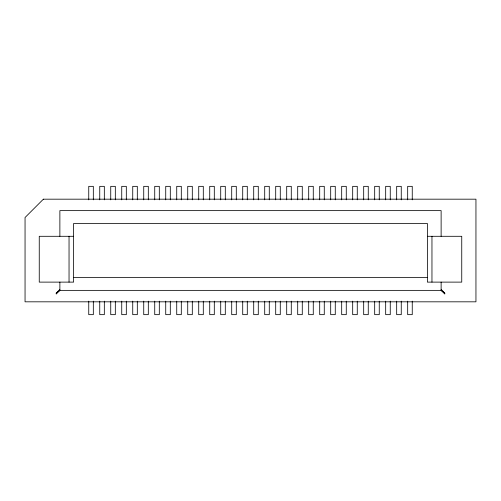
<?xml version="1.0" encoding="UTF-8"?>
<svg xmlns="http://www.w3.org/2000/svg" width="501" height="501" viewBox="0 0 501 501"><rect width="100%" height="100%" fill="white"/><g stroke="black" fill="none" stroke-linecap="round" stroke-linejoin="round"><path stroke-width="0.75" d="M441.124 282.119L441.124 290.367L444.788 294.031L444.788 293.116L441.124 290.367L59.876 290.367L56.212 294.031L56.212 293.116L59.876 289.453M56.212 293.116L59.876 290.367L59.876 282.119M73.622 236.297L39.253 236.297L39.253 282.119L73.622 282.119L73.622 223.465L427.378 223.465L427.378 282.119L461.747 282.119L461.747 236.297L427.378 236.297M73.622 277.535L427.378 277.535M441.124 289.453L444.788 293.116M441.124 236.297L441.124 210.633L59.876 210.633L59.876 236.297M431.962 236.297L431.962 282.119M412.254 199.843L412.254 186.347L407.676 186.347L407.676 199.843M412.254 301.157L412.254 314.653L407.676 314.653L407.676 301.157M401.257 199.843L401.257 186.347L396.673 186.347L396.673 199.843M401.257 301.157L401.257 314.653L396.673 314.653L396.673 301.157M390.26 199.843L390.26 186.347L385.676 186.347L385.676 199.843M390.26 301.157L390.26 314.653L385.676 314.653L385.676 301.157M379.263 199.843L379.263 186.347L374.679 186.347L374.679 199.843M379.263 301.157L379.263 314.653L374.679 314.653L374.679 301.157M368.266 199.843L368.266 186.347L363.682 186.347L363.682 199.843M368.266 301.157L368.266 314.653L363.682 314.653L363.682 301.157M357.269 199.843L357.269 186.347L352.685 186.347L352.685 199.843M357.269 301.157L357.269 314.653L352.685 314.653L352.685 301.157M346.272 199.843L346.272 186.347L341.688 186.347L341.688 199.843M346.272 301.157L346.272 314.653L341.688 314.653L341.688 301.157M335.275 199.843L335.275 186.347L330.691 186.347L330.691 199.843M335.275 301.157L335.275 314.653L330.691 314.653L330.691 301.157M324.272 199.843L324.272 186.347L319.694 186.347L319.694 199.843M324.272 301.157L324.272 314.653L319.694 314.653L319.694 301.157M313.275 199.843L313.275 186.347L308.697 186.347L308.697 199.843M313.275 301.157L313.275 314.653L308.697 314.653L308.697 301.157M302.278 199.843L302.278 186.347L297.7 186.347L297.7 199.843M302.278 301.157L302.278 314.653L297.7 314.653L297.7 301.157M291.281 199.843L291.281 186.347L286.697 186.347L286.697 199.843M291.281 301.157L291.281 314.653L286.697 314.653L286.697 301.157M280.284 199.843L280.284 186.347L275.7 186.347L275.7 199.843M280.284 301.157L280.284 314.653L275.7 314.653L275.7 301.157M269.287 199.843L269.287 186.347L264.703 186.347L264.703 199.843M269.287 301.157L269.287 314.653L264.703 314.653L264.703 301.157M258.291 199.843L258.291 186.347L253.706 186.347L253.706 199.843M258.291 301.157L258.291 314.653L253.706 314.653L253.706 301.157M247.294 199.843L247.294 186.347L242.709 186.347L242.709 199.843M247.294 301.157L247.294 314.653L242.709 314.653L242.709 301.157M236.297 199.843L236.297 186.347L231.712 186.347L231.712 199.843M236.297 301.157L236.297 314.653L231.712 314.653L231.712 301.157M225.3 199.843L225.3 186.347L220.716 186.347L220.716 199.843M225.3 301.157L225.3 314.653L220.716 314.653L220.716 301.157M214.303 199.843L214.303 186.347L209.719 186.347L209.719 199.843M214.303 301.157L214.303 314.653L209.719 314.653L209.719 301.157M203.3 199.843L203.3 186.347L198.722 186.347L198.722 199.843M203.3 301.157L203.3 314.653L198.722 314.653L198.722 301.157M192.303 199.843L192.303 186.347L187.725 186.347L187.725 199.843M192.303 301.157L192.303 314.653L187.725 314.653L187.725 301.157M181.306 199.843L181.306 186.347L176.728 186.347L176.728 199.843M181.306 301.157L181.306 314.653L176.728 314.653L176.728 301.157M170.309 199.843L170.309 186.347L165.725 186.347L165.725 199.843M170.309 301.157L170.309 314.653L165.725 314.653L165.725 301.157M159.312 199.843L159.312 186.347L154.728 186.347L154.728 199.843M159.312 301.157L159.312 314.653L154.728 314.653L154.728 301.157M148.315 199.843L148.315 186.347L143.731 186.347L143.731 199.843M148.315 301.157L148.315 314.653L143.731 314.653L143.731 301.157M137.318 199.843L137.318 186.347L132.734 186.347L132.734 199.843M137.318 301.157L137.318 314.653L132.734 314.653L132.734 301.157M126.321 199.843L126.321 186.347L121.737 186.347L121.737 199.843M126.321 301.157L126.321 314.653L121.737 314.653L121.737 301.157M115.324 199.843L115.324 186.347L110.74 186.347L110.74 199.843M115.324 301.157L115.324 314.653L110.74 314.653L110.74 301.157M104.327 199.843L104.327 186.347L99.743 186.347L99.743 199.843M104.327 301.157L104.327 314.653L99.743 314.653L99.743 301.157M93.324 199.843L93.324 186.347L88.746 186.347L88.746 199.843M93.324 301.157L93.324 314.653L88.746 314.653L88.746 301.157M69.038 236.297L69.038 282.119M43.38 199.179L25.05 217.509L25.05 301.821L475.95 301.821L475.95 199.179L43.38 199.179"/></g></svg>
